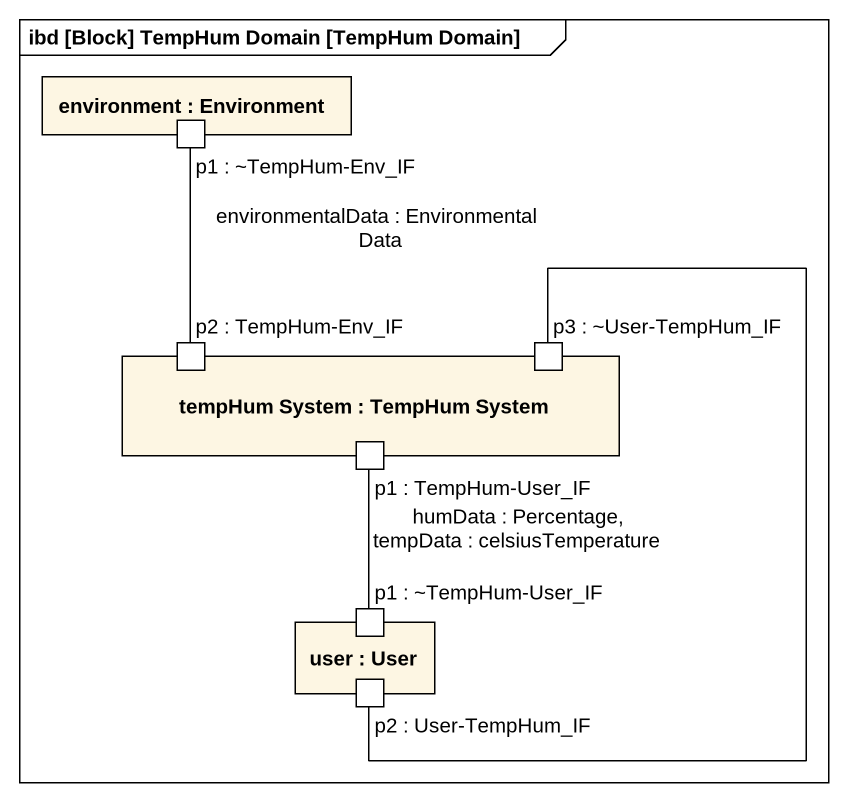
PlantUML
@startuml
mainframe ibd [Block] TempHum Domain [TempHum Domain]
rectangle "environment : Environment" as environment {
  port "p1 : ~TempHum-Env_IF" as p1_TempHum_Env_IF
}
rectangle "tempHum System : TempHum System" as tempHum_System {
  port "p2 : TempHum-Env_IF" as p2_TempHum_Env_IF
  port "p3 : ~User-TempHum_IF" as p3_User_TempHum_IF
  port "p1 : TempHum-User_IF" as p1_TempHum_User_IF
}
rectangle "user : User" as user {
  port "p1 : ~TempHum-User_IF" as p1_TempHum_User_IF_2
  port "p2 : User-TempHum_IF" as p2_User_TempHum_IF
}
p2_TempHum_Env_IF -up- p1_TempHum_Env_IF : environmentalData : Environmental Data
p1_TempHum_User_IF -- p1_TempHum_User_IF_2 : humData : Percentage, tempData : celsiusTemperature
p2_User_TempHum_IF -up- p3_User_TempHum_IF
@enduml
